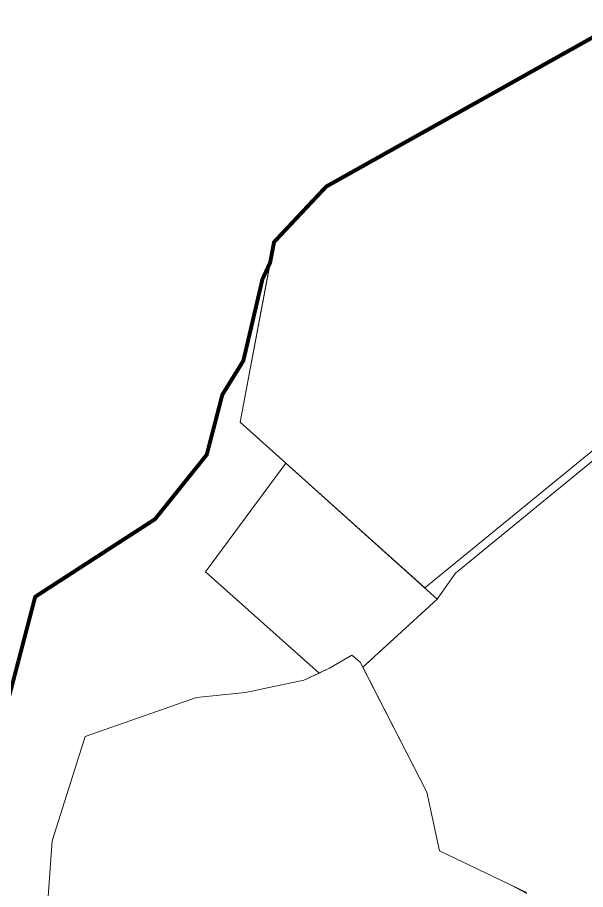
# Model space of a CAD drawing. Header units: millimetres. Extents: x 218980 to 221130, y 587267 to 588528.
# Drawn here: x 219692.2 to 219837.1, y 588208.1 to 588430.9 of the extents above; entities that cross this region are included whole.
import ezdxf

# ---------------------------------------------------------------- set-up
doc = ezdxf.new("R2010")
doc.units = ezdxf.units.MM
doc.linetypes.add('01', pattern=[0])
for name, color, linetype, lineweight in [('Forest and Steep Slope', 66, '01', 0), ('Planning Boundary', 222, '01', 0), ('Proposed Institution', 132, 'Continuous', 0)]:
    doc.layers.add(name, color=color, linetype=linetype, lineweight=lineweight)
doc.layers.add('Proposed Historic Village', color=7, linetype='Continuous', lineweight=0, true_color=0x7f4892)

msp = doc.modelspace()

# ---------------------------------------------------------------- linework, layer by layer
at = {"layer": 'Forest and Steep Slope'}
for points in [[(219686.7, 588198.04), (219692.77, 588188.2), (219693.79, 588170.15), (219702.92, 588160.18), (219702.36, 588162.28), (219699.13, 588193.32), (219701.07, 588220.61), (219709.48, 588247.23), (219737.89, 588257.2), (219750.35, 588258.47), (219765.3, 588261.57), (219769.16, 588263.41), (219740.2, 588289.25), (219740.2, 588289.25), (219760.67, 588317.02), (219748.99, 588327.5), (219756.69, 588368.29), (219754.72, 588364.03), (219749.84, 588343.18), (219744.47, 588334.48), (219740.5, 588319.18), (219727.31, 588302.73), (219696.74, 588282.91), (219680.07, 588219.09)], [(219879.1, 588350.46), (219803.97, 588288.95), (219799.33, 588282.33), (219784.14, 588268.39), (219783.59, 588267.88), (219782.84, 588267.2), (219780.35, 588264.91), (219796.65, 588233.01), (219799.88, 588218.03), (219817.8, 588209.4), (219822.05, 588207.35)]]:
    msp.add_lwpolyline(points, dxfattribs=at)
at = {"layer": 'Planning Boundary', "lineweight": 5, "const_width": 1}
msp.add_lwpolyline([(219847.18, 588430.36), (219828.34, 588419.81), (219817.29, 588413.61), (219809.08, 588409.01), (219801.37, 588404.69), (219785.67, 588395.9), (219770.98, 588387.66), (219764.93, 588381.22), (219758.69, 588374.57), (219757.67, 588373.48), (219756.69, 588368.29), (219754.72, 588364.03), (219749.84, 588343.18), (219744.47, 588334.48), (219740.5, 588319.18), (219727.31, 588302.73), (219696.74, 588282.91), (219680.07, 588219.09)], dxfattribs=at)
at = {"layer": 'Proposed Historic Village'}
for points in [[(219868.89, 588402.97), (219847.18, 588430.36), (219770.98, 588387.66), (219757.67, 588373.48), (219748.99, 588327.5), (219796.18, 588285.15), (219878.24, 588352.34), (219871.52, 588362.66), (219890.98, 588381.21)], [(219760.67, 588317.02), (219740.2, 588289.25), (219769.16, 588263.41), (219771.82, 588264.68), (219777.5, 588268.01), (219779.67, 588266.23), (219780.35, 588264.91), (219799.33, 588282.33)]]:
    msp.add_lwpolyline(points, close=True, dxfattribs=at)
at = {"layer": 'Proposed Institution'}
msp.add_lwpolyline([(219822.13, 588207.15), (219817.8, 588209.4), (219799.88, 588218.03), (219796.65, 588233.01), (219779.67, 588266.23), (219777.5, 588268.01), (219771.82, 588264.68), (219765.3, 588261.57), (219750.35, 588258.47), (219737.89, 588257.2), (219709.48, 588247.23), (219701.07, 588220.61), (219699.13, 588193.32)], dxfattribs=at)

doc.saveas('drawing.dxf')
